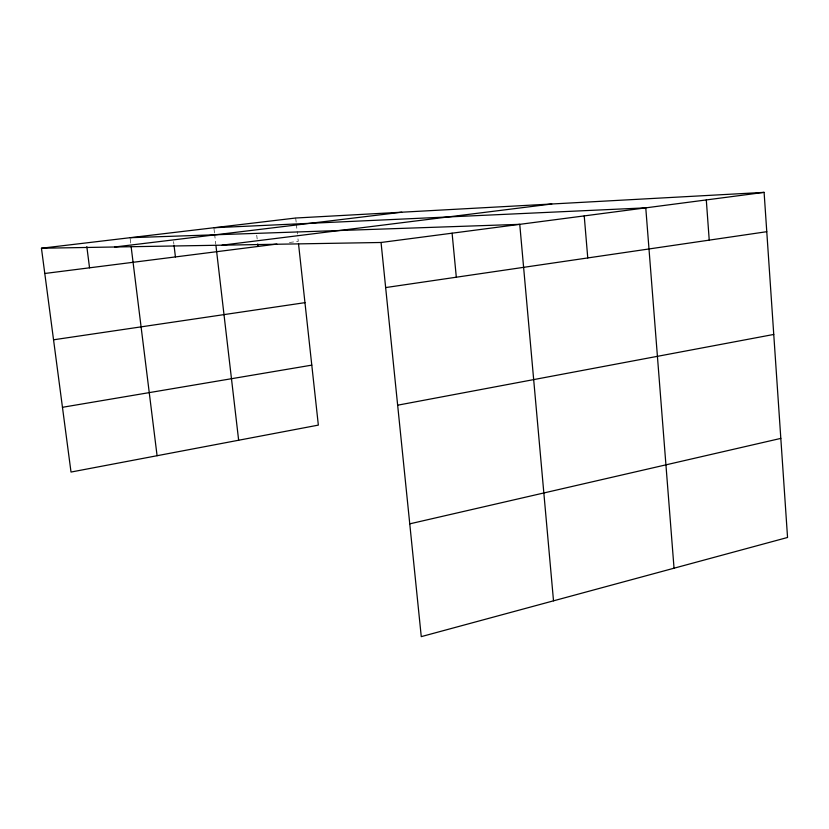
<?xml version="1.0" encoding="UTF-8"?>
<svg xmlns="http://www.w3.org/2000/svg" width="829" height="829" viewBox="0 0 829 829"><rect width="100%" height="100%" fill="white"/><g stroke="black" fill="none" stroke-linecap="round" stroke-linejoin="round"><path stroke-width="0.62" stroke-dasharray="4.14 3.11" d="M289.445 242.472L298.253 241.353L297.58 235.208M130.174 238.939L130.785 243.85M173.582 241.602L173.893 244.151M214.006 229.001L214.452 232.783M214.597 234.047L215.778 244.13M256.741 235.26L257.166 238.99M295.704 218.017L296.243 222.928M296.378 224.151L297.445 233.985"/><path stroke-width="1.24" d="M409.764 523.845L780.814 438.396M397.651 405.194L773.758 334.45M62.455 407.298L311.787 365.133M53.543 339.797L304.958 302.658M385.651 287.57L766.773 231.695M381.05 242.482L764.1 192.369L787.55 537.472L421.267 636.631L381.05 242.482L41.45 248.234L71.014 472.053L318.346 425.111L298.533 243.913M44.787 273.487L276.876 244.068M222.048 245.177L551.782 203.996M114.806 246.99L401.733 212.214M41.45 248.234L295.704 218.017L764.1 192.369M213.861 227.737L645.77 207.851L674.039 568.197M130.018 237.705L519.752 224.338L553.513 600.828M86.827 246.638L89.542 267.819M131.086 246.317L157.085 455.722M174.049 245.425L175.427 256.928M215.923 245.394L238.648 440.24M257.726 243.964L258.006 246.451M452.095 233.187L456.313 277.207M584.227 215.903L587.761 257.943M706.298 199.934L709.23 240.13"/></g></svg>
